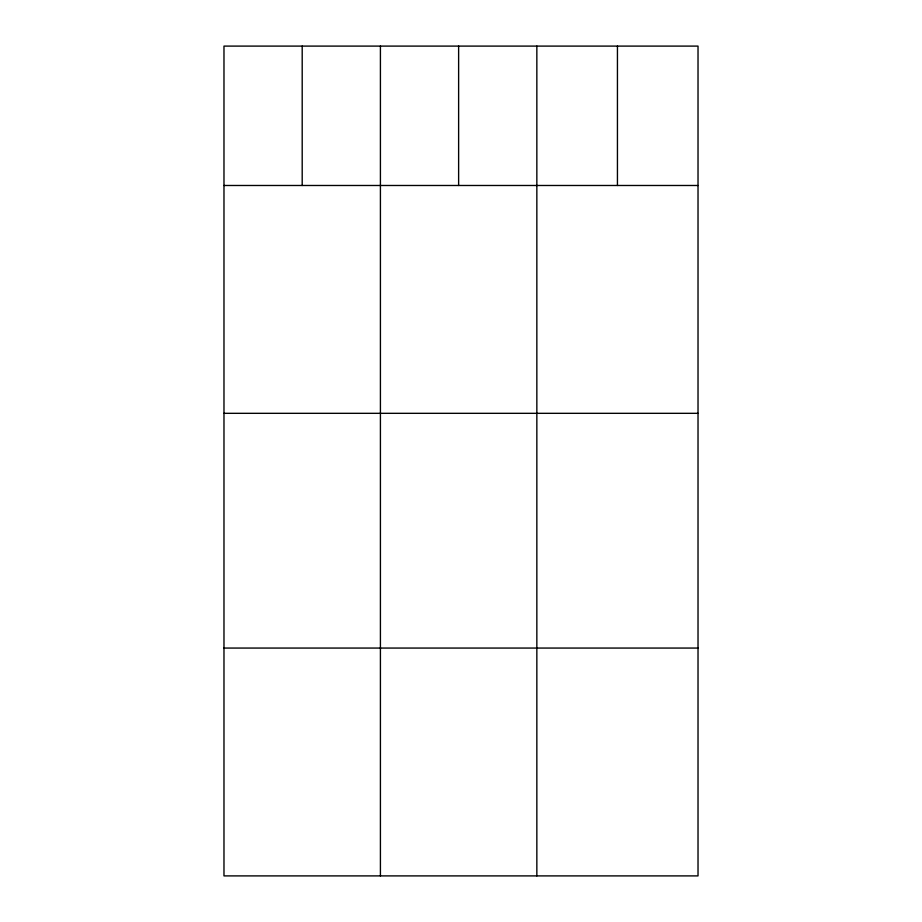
<?xml version="1.0" encoding="UTF-8"?>
<svg xmlns="http://www.w3.org/2000/svg" width="922" height="922" viewBox="0 0 922 922"><rect width="100%" height="100%" fill="white"/><g stroke="black" fill="none" stroke-linecap="round" stroke-linejoin="round"><path stroke-width="1.38" d="M698.023 185.483L698.023 875.9L223.977 875.9L223.977 46.1L698.023 46.1L698.023 185.483L223.977 185.483M223.977 413.321L698.023 413.321M223.977 648.062L698.023 648.062M617.44 46.1L617.44 185.483M536.846 46.1L536.846 875.9M458.626 46.1L458.626 185.483M380.417 46.1L380.417 875.9M302.197 46.1L302.197 185.483"/></g></svg>
